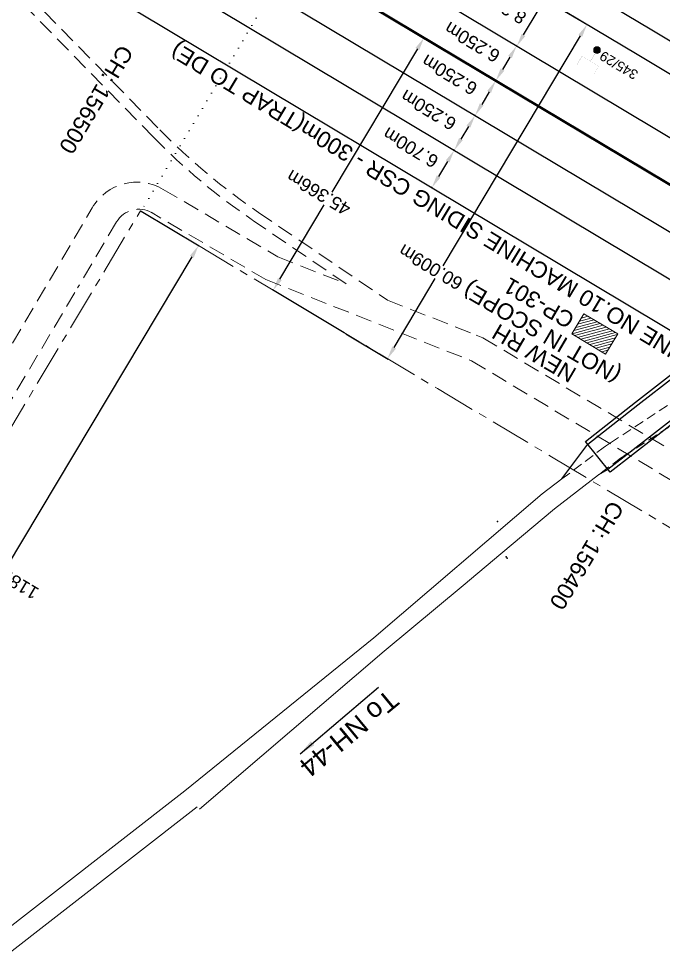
# Model space of a CAD drawing. Header units: metres. Extents: x 597821 to 610090, y 3402206 to 3407451.
# Drawn here: x 606062.1 to 606161.6, y 3404439.8 to 3404584 of the extents above; entities that cross this region are included whole.
import ezdxf
from ezdxf.enums import TextEntityAlignment as Align

# ---------------------------------------------------------------- set-up
doc = ezdxf.new("R2010")
doc.units = ezdxf.units.M
doc.header["$MEASUREMENT"] = 0
for name, pattern in [('CENTER', [2, 1.25, -0.25, 0.25, -0.25]), ('DASHED', [0.75, 0.5, -0.25]), ('DOT', [0.25, 0, -0.25])]:
    doc.linetypes.add(name, pattern=pattern)
doc.layers.get('Defpoints').update_dxf_attribs({"color": 5})
for name, color, linetype, lineweight in [('DFCC BOUNDARY', 6, 'CENTER', 0), ('Existing IR Track', 143, 'Continuous', 0), ('Gate', 7, 'Continuous', 0), ("NEW CHAWAPAIL STN. SRJ's", 10, 'Continuous', 0), ('OHE MAST', 7, 'Continuous', 0), ('Pavers', 7, 'Continuous', 0), ('Proposed Chainage', 10, 'Continuous', 0), ('PROPOSED DFCC TRACK', 1, 'Continuous', 0), ('Subroad Edge', 34, 'Continuous', 0)]:
    doc.layers.add(name, color=color, linetype=linetype, lineweight=lineweight)
doc.layers.add('PROPOSED FEATURES', color=10, linetype='Continuous')
doc.layers.add('Wall', color=1, linetype='Continuous')
doc.styles.add('ARIAL', font='arial.ttf')
doc.styles.get("Standard").update_dxf_attribs({"font": 'arial.ttf'})
doc.styles.add('Style-Arial', font='arial.ttf')
doc.dimstyles.new('ISO-25', dxfattribs={"dimtxt": 2.5, "dimasz": 2.5, "dimexe": 1.25, "dimexo": 0.625, "dimtad": 1, "dimtxsty": 'Standard', "dimcen": 2.5, "dimadec": 0, "dimazin": 0, "dimtfac": 1, "dimtmove": 0, "dimatfit": 3, "dimfxl": 1, "dimarcsym": 0})
doc.dimstyles.get("Standard").update_dxf_attribs({"dimtxt": 0.18, "dimasz": 0.18, "dimexe": 0.18, "dimexo": 0.0625, "dimgap": 0.09, "dimtad": 0, "dimtih": 1, "dimtoh": 1, "dimdec": 4, "dimzin": 0, "dimdsep": 46, "dimtxsty": 'Standard', "dimcen": 0.09, "dimadec": 0, "dimazin": 0, "dimtfac": 1, "dimtdec": 4, "dimtofl": 0, "dimtmove": 0, "dimatfit": 3, "dimfxl": 1, "dimtolj": 1, "dimtzin": 0, "dimarcsym": 0})

# ---------------------------------------------------------------- blocks, each defined once
blk = doc.blocks.new('OHE MAST')
h = blk.add_hatch(color=7)
h.dxf.hatch_style = 1
edge = h.paths.add_edge_path()
edge.add_arc((0, 0), 0.514, 0, 360)
at = {"const_width": 0.01}
for points in [[(1.5, 3.5), (1.5, 2), (-1.5, 2), (-1.5, 3.5)], [(0, 2), (0, 0)]]:
    blk.add_lwpolyline(points, dxfattribs=at)
blk.add_circle((0, 0), 0.514)
blk = doc.blocks.new('*D40')
at = {"layer": 'Defpoints', "color": 0, "transparency": 16777216}
for p in [(606135.91, 3404574.38), (606132.56, 3404569.1), (606132.71, 3404569.01)]:
    blk.add_point(p, dxfattribs=at)
at = {"layer": 'PROPOSED DFCC TRACK', "color": 0, "lineweight": -2, "transparency": 16777216}
for p, q in [((606135.8, 3404574.44), (606135.66, 3404574.53)), ((606134.74, 3404572.75), (606133.58, 3404570.82)), ((606132.6, 3404569.08), (606132.45, 3404569.17))]:
    blk.add_line(p, q, dxfattribs=at)
at = {"layer": 'PROPOSED DFCC TRACK', "color": 0, "transparency": 16777216}
for points in [[(606134.45, 3404572.92), (606135.02, 3404572.58), (606135.76, 3404574.47)], [(606133.3, 3404570.99), (606133.87, 3404570.65), (606132.56, 3404569.1)]]:
    blk.add_solid(points, dxfattribs=at)
at = {"layer": 'PROPOSED DFCC TRACK', "color": 0, "lineweight": 0, "transparency": 16777216, "insert": (606128.62, 3404575.38), "char_height": 2, "attachment_point": 5, "rotation": 149, "style": 'Style-Arial'}
blk.add_mtext('\\A1;6.250m', dxfattribs=at)
blk = doc.blocks.new('TerminatorOpen_0.5')
at = {"color": 0, "linetype": 'ByBlock', "lineweight": -2}
for q in [(-1, 0.25), (-1, 0), (-1, -0.25)]:
    blk.add_line((0, 0), q, dxfattribs=at)
blk = doc.blocks.new('*D41')
at = {"layer": 'Defpoints', "color": 0, "transparency": 16777216}
for p in [(606132.71, 3404569.01), (606129.35, 3404563.74), (606129.5, 3404563.65)]:
    blk.add_point(p, dxfattribs=at)
at = {"layer": 'PROPOSED DFCC TRACK', "color": 0, "lineweight": -2, "transparency": 16777216}
for p, q in [((606132.6, 3404569.08), (606132.45, 3404569.17)), ((606131.53, 3404567.39), (606130.38, 3404565.45)), ((606129.39, 3404563.71), (606129.24, 3404563.8))]:
    blk.add_line(p, q, dxfattribs=at)
at = {"layer": 'PROPOSED DFCC TRACK', "color": 0, "transparency": 16777216}
for points in [[(606131.24, 3404567.56), (606131.82, 3404567.22), (606132.56, 3404569.1)], [(606130.09, 3404565.63), (606130.66, 3404565.28), (606129.35, 3404563.74)]]:
    blk.add_solid(points, dxfattribs=at)
at = {"layer": 'PROPOSED DFCC TRACK', "color": 0, "lineweight": 0, "transparency": 16777216, "insert": (606125.38, 3404569.96), "char_height": 2, "attachment_point": 5, "rotation": 149, "style": 'Style-Arial'}
blk.add_mtext('\\A1;6.250m', dxfattribs=at)
blk = doc.blocks.new('*D42')
at = {"layer": 'Defpoints', "color": 0, "transparency": 16777216}
for p in [(606129.5, 3404563.65), (606125.91, 3404557.99), (606126.06, 3404557.9)]:
    blk.add_point(p, dxfattribs=at)
at = {"layer": 'PROPOSED DFCC TRACK', "color": 0, "lineweight": -2, "transparency": 16777216}
for p, q in [((606129.39, 3404563.71), (606129.24, 3404563.8)), ((606128.32, 3404562.02), (606126.94, 3404559.7)), ((606125.96, 3404557.96), (606125.81, 3404558.05))]:
    blk.add_line(p, q, dxfattribs=at)
at = {"layer": 'PROPOSED DFCC TRACK', "color": 0, "transparency": 16777216}
for points in [[(606128.04, 3404562.19), (606128.61, 3404561.85), (606129.35, 3404563.74)], [(606126.65, 3404559.87), (606127.23, 3404559.53), (606125.91, 3404557.99)]]:
    blk.add_solid(points, dxfattribs=at)
at = {"layer": 'PROPOSED DFCC TRACK', "color": 0, "lineweight": 0, "transparency": 16777216, "insert": (606122.62, 3404564.16), "char_height": 2, "attachment_point": 5, "rotation": 149, "style": 'Style-Arial'}
blk.add_mtext('\\A1;6.700m', dxfattribs=at)
blk = doc.blocks.new('*D43')
at = {"layer": 'Defpoints', "color": 0, "transparency": 16777216}
for p in [(606139.12, 3404579.74), (606135.76, 3404574.47), (606135.91, 3404574.38)]:
    blk.add_point(p, dxfattribs=at)
at = {"layer": 'PROPOSED DFCC TRACK', "color": 0, "lineweight": -2, "transparency": 16777216}
for p, q in [((606139.01, 3404579.81), (606138.86, 3404579.9)), ((606137.94, 3404578.12), (606136.79, 3404576.18)), ((606135.8, 3404574.44), (606135.66, 3404574.53))]:
    blk.add_line(p, q, dxfattribs=at)
at = {"layer": 'PROPOSED DFCC TRACK', "color": 0, "transparency": 16777216}
for points in [[(606137.66, 3404578.29), (606138.23, 3404577.95), (606138.97, 3404579.83)], [(606136.5, 3404576.36), (606137.08, 3404576.01), (606135.76, 3404574.47)]]:
    blk.add_solid(points, dxfattribs=at)
at = {"layer": 'PROPOSED DFCC TRACK', "color": 0, "lineweight": 0, "transparency": 16777216, "insert": (606132.13, 3404580.42), "char_height": 2, "attachment_point": 5, "rotation": 149, "style": 'Style-Arial'}
blk.add_mtext('\\A1;6.250m', dxfattribs=at)
blk = doc.blocks.new('*D73')
at = {"layer": 'Defpoints', "color": 0, "transparency": 16777216}
for p in [(606143.27, 3404587.04), (606112.49, 3404535.53), (606119.05, 3404531.61)]:
    blk.add_point(p, dxfattribs=at)
at = {"layer": 'PROPOSED DFCC TRACK', "color": 0, "lineweight": -2, "transparency": 16777216}
for p, q in [((606143.38, 3404586.97), (606149.94, 3404583.06)), ((606148.8, 3404581.4), (606127.61, 3404545.93)), ((606120.07, 3404533.32), (606126.43, 3404543.97)), ((606112.6, 3404535.46), (606119.15, 3404531.54))]:
    blk.add_line(p, q, dxfattribs=at)
at = {"layer": 'PROPOSED DFCC TRACK', "color": 0, "transparency": 16777216}
for points in [[(606148.52, 3404581.57), (606149.09, 3404581.23), (606149.83, 3404583.12)], [(606119.79, 3404533.5), (606120.36, 3404533.15), (606119.05, 3404531.61)]]:
    blk.add_solid(points, dxfattribs=at)
at = {"layer": 'PROPOSED DFCC TRACK', "color": 0, "lineweight": 0, "transparency": 16777216, "insert": (606125.72, 3404545.73), "char_height": 2, "attachment_point": 5, "rotation": 149, "style": 'Style-Arial'}
blk.add_mtext('\\A1;60.009m', dxfattribs=at)
blk = doc.blocks.new('*D103')
at = {"layer": 'Defpoints', "color": 0, "transparency": 16777216}
for p in [(606080.93, 3404554.41), (606020.37, 3404453.13), (606029.33, 3404447.78)]:
    blk.add_point(p, dxfattribs=at)
at = {"layer": 'PROPOSED DFCC TRACK', "color": 0, "lineweight": -2, "transparency": 16777216}
for p, q in [((606081.04, 3404554.34), (606090, 3404548.99)), ((606088.87, 3404547.33), (606060.2, 3404499.4)), ((606030.36, 3404449.49), (606059.02, 3404497.43)), ((606020.48, 3404453.07), (606029.44, 3404447.71))]:
    blk.add_line(p, q, dxfattribs=at)
at = {"layer": 'PROPOSED DFCC TRACK', "color": 0, "transparency": 16777216}
for points in [[(606088.58, 3404547.5), (606089.15, 3404547.16), (606089.89, 3404549.05)], [(606030.07, 3404449.66), (606030.64, 3404449.32), (606029.33, 3404447.78)]]:
    blk.add_solid(points, dxfattribs=at)
at = {"layer": 'PROPOSED DFCC TRACK', "color": 0, "lineweight": 0, "transparency": 16777216, "insert": (606059.61, 3404498.41), "char_height": 2, "attachment_point": 5, "rotation": 149, "style": 'Style-Arial'}
blk.add_mtext('\\A1;118.000m', dxfattribs=at)
blk = doc.blocks.new('*D358')
at = {"layer": 'Defpoints', "color": 0, "transparency": 16777216}
for p in [(606143.32, 3404587.01), (606143.32, 3404587.01), (606139.01, 3404579.81)]:
    blk.add_point(p, dxfattribs=at)
at = {"layer": 'PROPOSED DFCC TRACK', "color": 0, "lineweight": -2, "transparency": 16777216}
blk.add_line((606140.04, 3404581.52), (606142.29, 3404585.29), dxfattribs=at)
at = {"layer": 'PROPOSED DFCC TRACK', "color": 0, "transparency": 16777216}
for points in [[(606142, 3404585.46), (606142.58, 3404585.12), (606143.32, 3404587.01)], [(606139.75, 3404581.7), (606140.32, 3404581.35), (606139.01, 3404579.81)]]:
    blk.add_solid(points, dxfattribs=at)
at = {"layer": 'PROPOSED DFCC TRACK', "color": 0, "lineweight": 0, "transparency": 16777216, "insert": (606136.19, 3404586.32), "char_height": 2, "attachment_point": 5, "rotation": 149, "style": 'Style-Arial'}
blk.add_mtext('\\A1;8.391m', dxfattribs=at)
blk = doc.blocks.new('*D426')
at = {"layer": 'Defpoints', "color": 0, "transparency": 16777216}
for p in [(606135.76, 3404574.47), (606101.41, 3404542.15), (606112.49, 3404535.53)]:
    blk.add_point(p, dxfattribs=at)
at = {"layer": 'PROPOSED DFCC TRACK', "color": 0, "lineweight": -2, "transparency": 16777216}
for p, q in [((606135.66, 3404574.53), (606124.58, 3404581.15)), ((606123.66, 3404579.37), (606110.47, 3404557.3)), ((606102.44, 3404543.86), (606109.29, 3404555.33)), ((606112.38, 3404535.59), (606101.31, 3404542.21))]:
    blk.add_line(p, q, dxfattribs=at)
at = {"layer": 'PROPOSED DFCC TRACK', "color": 0, "transparency": 16777216}
for points in [[(606123.37, 3404579.54), (606123.95, 3404579.2), (606124.69, 3404581.09)], [(606102.15, 3404544.03), (606102.73, 3404543.69), (606101.41, 3404542.15)]]:
    blk.add_solid(points, dxfattribs=at)
at = {"layer": 'PROPOSED DFCC TRACK', "color": 0, "lineweight": 0, "transparency": 16777216, "insert": (606108.42, 3404557.19), "char_height": 2, "attachment_point": 5, "rotation": 149, "style": 'Style-Arial'}
blk.add_mtext('\\A1;45.366m', dxfattribs=at)
blk = doc.blocks.new('2')
at = {"layer": "NEW CHAWAPAIL STN. SRJ's", "color": 5, "lineweight": 13}
blk.add_lwpolyline([(606152.71, 3404532.31), (606147.5, 3404535.42), (606149.36, 3404538.54), (606154.57, 3404535.42)], close=True, dxfattribs=at)
at = {"layer": 'Pavers', "color": 5}
for p, q in [((606151.88, 3404537.03), (606147.81, 3404535.95)), ((606151.41, 3404537.31), (606148.1, 3404536.43)), ((606150.94, 3404537.59), (606148.38, 3404536.91)), ((606150.48, 3404537.87), (606148.67, 3404537.39)), ((606150.01, 3404538.15), (606148.96, 3404537.87)), ((606152.35, 3404536.75), (606147.52, 3404535.46)), ((606152.81, 3404536.47), (606147.92, 3404535.17)), ((606153.28, 3404536.19), (606148.39, 3404534.89)), ((606153.75, 3404535.92), (606148.86, 3404534.61)), ((606154.21, 3404535.64), (606149.32, 3404534.33)), ((606154.5, 3404535.31), (606149.79, 3404534.05)), ((606154.21, 3404534.83), (606150.26, 3404533.77)), ((606153.93, 3404534.35), (606150.73, 3404533.49)), ((606153.64, 3404533.87), (606151.19, 3404533.21)), ((606153.35, 3404533.38), (606151.66, 3404532.94)), ((606153.06, 3404532.9), (606152.12, 3404532.66))]:
    blk.add_line(p, q, dxfattribs=at)

msp = doc.modelspace()

# ---------------------------------------------------------------- linework, layer by layer
at = {"layer": 'DFCC BOUNDARY', "lineweight": 20, "ltscale": 5}
msp.add_lwpolyline([(606059.8883, 3404519.2146), (606080.9338, 3404554.4075), (606089.8932, 3404549.0497), (606109.2456, 3404537.4769), (606126.7631, 3404527.0009), (606144.3411, 3404516.4888), (606163.553, 3404504.9934), (606183.1741, 3404493.2531), (606200.6816, 3404482.7762), (606218.1857, 3404472.3013), (606235.3738, 3404462.014), (606252.641, 3404451.6792), (606269.7189, 3404441.4555), (606287.1046, 3404431.0476)], dxfattribs=at)
at = {"layer": 'Existing IR Track', "color": 0, "lineweight": 25, "flags": 128}
for points in [[(606408.5664, 3404433.5009), (606391.5094, 3404443.6924), (606373.3724, 3404454.5378), (606355.251, 3404465.3738), (606337.5946, 3404475.936), (606319.9209, 3404486.5086), (606302.8121, 3404496.7421), (606285.6758, 3404506.9921), (606268.451, 3404517.2862), (606251.2429, 3404527.5703), (606233.7089, 3404538.0434), (606216.1753, 3404548.5162), (606196.6111, 3404560.2377), (606177.111, 3404571.9207), (606159.8211, 3404582.2719), (606142.472, 3404592.6587), (606122.9621, 3404604.3422), (606109.0841, 3404612.6466), (606092.2884, 3404622.7089), (606075.5006, 3404632.7664), (606057.3755, 3404643.6089)], [(606406.2846, 3404429.6824), (606389.0229, 3404440.0047), (606371.0909, 3404450.7199), (606352.9074, 3404461.5855), (606335.3134, 3404472.1176), (606317.9222, 3404482.5284), (606300.5375, 3404492.9357), (606283.4596, 3404503.1594), (606266.1874, 3404513.4971), (606248.9993, 3404523.7845), (606231.4916, 3404534.2616), (606213.9841, 3404544.7385), (606194.3602, 3404556.4804), (606175.1483, 3404567.9758), (606157.5582, 3404578.4952), (606140.0407, 3404588.9712), (606120.6873, 3404600.5446), (606106.6718, 3404608.9259), (606089.9974, 3404618.8871), (606076.1382, 3404627.1667), (606055.0694, 3404639.7588)]]:
    msp.add_lwpolyline(points, dxfattribs=at)
at = {"layer": 'Gate', "color": 3, "linetype": 'DASHED', "lineweight": 18, "ltscale": 3}
for p, q in [((606153.4605, 3404518.6157), (606180.5544, 3404536.4471)), ((606155.5385, 3404516.6069), (606182.7118, 3404534.0339))]:
    msp.add_line(p, q, dxfattribs=at)
at = {"layer": 'Gate', "color": 3, "linetype": 'DASHED', "ltscale": 3}
msp.add_lwpolyline([(606145.963, 3404513.0646), (606152.313, 3404517.8406)], dxfattribs=at)
at = {"layer": 'Gate', "color": 3, "linetype": 'DASHED', "ltscale": 3, "elevation": 262.8563}
msp.add_lwpolyline([(606155.0024, 3404516.2632), (606151.6227, 3404513.7182)], dxfattribs=at)
at = {"layer": "NEW CHAWAPAIL STN. SRJ's", "color": 6, "linetype": 'DOT', "lineweight": 13, "ltscale": 5}
msp.add_line((606145.8497, 3404662.9443), (606081.041, 3404554.3433), dxfattribs=at)
at = {"layer": 'PROPOSED DFCC TRACK', "color": 10, "linetype": 'DASHED', "lineweight": 13, "ltscale": 5}
for p, q in [((606084.4298, 3404557.7169), (606102.1429, 3404547.3118)), ((606049.8021, 3404514.5897), (606073.4811, 3404554.873)), ((606100.278, 3404543.8066), (606082.5905, 3404554.1727)), ((606077.2453, 3404552.69), (606071.2402, 3404542.5496))]:
    msp.add_line(p, q, dxfattribs=at)
at = {"layer": 'PROPOSED DFCC TRACK', "linetype": 'Continuous', "lineweight": 25}
for p, q in [((606145.9622, 3404513.0635, 262.9072), (606149.9435, 3404518.4037)), ((606153.0691, 3404514.5267), (606151.6227, 3404513.7182, 262.8563))]:
    msp.add_line(p, q, dxfattribs=at)
at = {"layer": 'PROPOSED DFCC TRACK', "color": 1, "linetype": 'Continuous', "lineweight": 50, "flags": 128}
msp.add_lwpolyline([(607347.5156, 3403829.6526), (607112.557, 3403985.9371), (607107.3529, 3403989.3983), (607102.1477, 3403992.8578), (607096.9403, 3403996.3141), (607091.7297, 3403999.7655), (607086.5148, 3404003.2104), (607081.2946, 3404006.6471), (607076.0678, 3404010.074), (607070.8336, 3404013.4895, 0.00707659), (607010.9855, 3404051.2454), (607005.6489, 3404054.4986), (607000.3052, 3404057.7402), (606994.9554, 3404060.9717), (606989.6007, 3404064.1948), (606984.2418, 3404067.4112), (606978.88, 3404070.6226), (606973.5162, 3404073.8307), (606968.1513, 3404077.0371), (604380.3623, 3405623.4867)], format="xyb", dxfattribs=at)
at = {"layer": 'PROPOSED DFCC TRACK', "linetype": 'Continuous', "lineweight": 25, "flags": 128}
for points in [[(604464.4415, 3405565.9604), (606726.5509, 3404214.1353)], [(604523.4394, 3405545.2655), (606270.5802, 3404501.183)], [(605458.8449, 3404964.429), (606618.4738, 3404271.4407)], [(606070.2848, 3404591.2304), (606327.8055, 3404437.3374)]]:
    msp.add_lwpolyline(points, dxfattribs=at)
at = {"layer": 'PROPOSED DFCC TRACK', "color": 5, "linetype": 'DASHED', "lineweight": 13, "ltscale": 5}
for points in [[(605737.7588, 3404781.7916), (605821.2146, 3404731.9189, 0.00489474), (605830.7145, 3404726.3673, 0.01589182), (605861.88, 3404709.8523), (605892.9593, 3404695.2335, -0.02631745), (605918.4668, 3404681.6066), (606035.4648, 3404611.6892, -0.06443888), (606055.6268, 3404595.8026), (606083.9079, 3404566.9126, 0.04978898), (606099.1465, 3404554.1668), (606119.0524, 3404540.6343)], [(606112.6866, 3404543.1481), (606098.1793, 3404553.0105, -0.04978898), (606082.9407, 3404565.7563), (606054.7, 3404594.605, 0.0644329), (606034.54, 3404610.4905), (605917.6943, 3404680.3208, 0.0243527), (605892.4381, 3404693.8355), (605861.2202, 3404708.5052, -0.01589182), (605829.9704, 3404725.0648, -0.00489474), (605820.4451, 3404730.6313), (605736.9894, 3404780.504)]]:
    msp.add_lwpolyline(points, format="xyb", dxfattribs=at)
at = {"layer": 'PROPOSED DFCC TRACK', "linetype": 'Continuous', "lineweight": 25}
for points in [[(606204.7626, 3404561.9766), (606208.5551, 3404557.1927), (606190.4668, 3404542.9658), (606178.9423, 3404533.9463), (606160.2891, 3404519.448), (606153.4143, 3404514.0985), (606149.5983, 3404518.8319), (606157.3373, 3404524.9089), (606174.4462, 3404538.2062), (606190.1521, 3404550.5127), (606204.7626, 3404561.9766)], [(606149.9435, 3404518.4037), (606157.6759, 3404524.4755), (606174.7846, 3404537.7726), (606190.4913, 3404550.0798), (606205.1043, 3404561.5456)], [(606208.2134, 3404557.6237), (606190.1273, 3404543.3985), (606178.604, 3404534.38), (606159.9516, 3404519.8823), (606153.0691, 3404514.5267)]]:
    msp.add_lwpolyline(points, dxfattribs=at)
at = {"layer": 'PROPOSED DFCC TRACK', "color": 10, "linetype": 'DASHED', "lineweight": 13, "ltscale": 5}
for points in [[(606102.1429, 3404547.3118), (606112.6866, 3404543.1481)], [(606100.278, 3404543.8066), (606132.0171, 3404531.2729), (606179.9523, 3404502.6296), (606204.5047, 3404481.8991)], [(606119.0524, 3404540.6343), (606132.7119, 3404535.2402)], [(606132.7119, 3404535.2402), (606133.7649, 3404534.8243), (606182.2519, 3404505.8514), (606206.6271, 3404485.2704)]]:
    msp.add_lwpolyline(points, dxfattribs=at)
at = {"layer": 'PROPOSED DFCC TRACK', "color": 10, "linetype": 'DASHED', "lineweight": 13, "ltscale": 5, "flags": 128}
msp.add_lwpolyline([(606070.7978, 3404541.8025), (606032.5503, 3404477.2164)], dxfattribs=at)
at = {"layer": 'PROPOSED DFCC TRACK', "color": 10, "linetype": 'DASHED', "lineweight": 13, "ltscale": 5}
for centre, radius, start, end in [((606080.3778, 3404550.819), 8, 59.568917, 149.552551), ((606080.6871, 3404550.6519), 4, 59.626749, 149.366228)]:
    msp.add_arc(centre, radius, start, end, dxfattribs=at)
at = {"layer": 'Subroad Edge', "lineweight": 13}
msp.add_line((606130.7117, 3404496.6062, 262.1873), (606136.511, 3404501.5194, 262.7809), dxfattribs=at)
at = {"layer": 'Subroad Edge'}
msp.add_lwpolyline([(606152.313, 3404517.8406), (606152.6737, 3404518.1119), (606153.4605, 3404518.6157)], dxfattribs=at)
at = {"layer": 'Subroad Edge', "lineweight": 13, "elevation": 262.7231}
for points in [[(606087.7735, 3404464.9516), (605973.3507, 3404376.0209)], [(606089.6924, 3404462.4827), (605975.2696, 3404373.5519)]]:
    msp.add_lwpolyline(points, dxfattribs=at)
at = {"layer": 'Subroad Edge', "lineweight": 13}
for points in [[(606155.0024, 3404516.2632, 262.8563), (606155.5243, 3404516.5979, 262.8694)], [(606136.511, 3404501.5194, 262.7809), (606144.8342, 3404508.468, 262.7901), (606151.6227, 3404513.7182, 262.8246)], [(606087.7735, 3404464.9516, 262.7231), (606116.9286, 3404488.5508, 262.6841), (606142.9182, 3404510.7738, 262.9131), (606145.963, 3404513.0646, 262.8532)], [(606090.0286, 3404462.153, 262.7221), (606118.5254, 3404486.5041, 262.7611), (606130.7349, 3404496.6254, 262.1863)]]:
    msp.add_polyline3d(points, dxfattribs=at)
at = {"layer": 'Wall'}
for p in [(606136.0119, 3404506.5231), (606137.3384, 3404501.0477), (606137.5011, 3404500.8579)]:
    msp.add_point(p, dxfattribs=at)

# ---------------------------------------------------------------- block references
at = {"layer": 'OHE MAST', "lineweight": 20, "rotation": 149.0208306544456}
msp.add_blockref('OHE MAST', (606151.3744, 3404579.1928), dxfattribs=at)
at = {"layer": 'Pavers', "color": 5}
msp.add_blockref('2', (0, 0), dxfattribs=at)

# ---------------------------------------------------------------- texts
at = {"layer": "NEW CHAWAPAIL STN. SRJ's", "lineweight": 13, "style": 'ARIAL'}
msp.add_text('LINE NO.10 MACHINE SIDING CSR - 300m(TRAP TO DE)', height=2.5, rotation=148.898117, dxfattribs=at).set_placement((606125.4885, 3404555.5734), align=Align.MIDDLE_CENTER)
at = {"layer": 'OHE MAST', "style": 'ARIAL'}
msp.add_text('345/29', height=1.5, rotation=149, dxfattribs=at).set_placement((606157.8765, 3404575.8291))
at = {"layer": 'Proposed Chainage', "lineweight": 0, "char_height": 2.5, "attachment_point": 4, "rotation": 239.137675, "line_spacing_factor": 0.6, "style": 'Style-Arial'}
for s, insert in [('CH: 156500', (606078.879, 3404579.5639)), ('CH: 156400', (606154.5567, 3404509.2709))]:
    msp.add_mtext(s, dxfattribs=dict(at, insert=insert))
at = {"layer": 'PROPOSED FEATURES', "color": 5, "linetype": 'ByBlock'}
for s, p in [('CP-301', (606142.3933, 3404540.1831)), ('(NOT IN SCOPE)', (606142.856, 3404535.6043)), ('NEW RH', (606141.6698, 3404532.4418))]:
    msp.add_text(s, height=2.5, rotation=149.695862, dxfattribs=at).set_placement(p, align=Align.MIDDLE_CENTER)
at = {"layer": 'Subroad Edge'}
msp.add_text('To NH-44', height=3, rotation=219.570961, dxfattribs=at).set_placement((606119.1534, 3404480.7747, 1054.318))

# ---------------------------------------------------------------- dimensions: what is measured, and where the dimension line sits
at = {"layer": 'PROPOSED DFCC TRACK', "color": 10, "lineweight": 0}
for base, p1, p2, angle, picture, middle in [((606143.3173, 3404587.0098), (606139.0106, 3404579.8083), (606143.3173, 3404587.0098), 59.119383, '*D358', (606136.1879, 3404586.3179)), ((606119.0473, 3404531.608), (606143.2744, 3404587.0373), (606112.4914, 3404535.5258), 239.137675, '*D73', (606125.7157, 3404545.734)), ((606135.7631, 3404574.4681), (606139.1179, 3404579.7442), (606135.9118, 3404574.3792), 239.137675, '*D43', (606132.1255, 3404580.4169)), ((606101.4136, 3404542.1458), (606135.7631, 3404574.4681), (606112.4914, 3404535.5258), 239.137675, '*D426', (606108.4236, 3404557.1934)), ((606132.557, 3404569.103), (606135.9118, 3404574.3792), (606132.7057, 3404569.0142), 239.137675, '*D40', (606128.6224, 3404575.3782)), ((606129.3509, 3404563.738), (606132.7057, 3404569.0142), (606129.4996, 3404563.6492), 239.137675, '*D41', (606125.3845, 3404569.9631)), ((606125.914, 3404557.9867), (606129.4996, 3404563.6492), (606126.0627, 3404557.8979), 239.137675, '*D42', (606122.6205, 3404564.1557))]:
    dim = msp.add_linear_dim(base=base, p1=p1, p2=p2, angle=angle, dimstyle='Standard', override={"dimtxt": 2, "dimasz": 2, "dimexe": 0.125, "dimexo": 0.125, "dimgap": 0.125, "dimtad": 1, "dimtih": 0, "dimtoh": 0, "dimdec": 3, "dimzin": 3, "dimpost": 'm', "dimtxsty": 'Style-Arial', "dimsah": 1, "dimadec": 4, "dimazin": 3, "dimtmove": 2, "dimatfit": 1, "dimldrblk": 'TerminatorOpen_0.5', "dimfrac": 2, "dimtzin": 11}, dxfattribs=at)
    dim.commit()
    dim.dimension.update_dxf_attribs({"geometry": picture, "text_midpoint": middle, "dimtype": 161, "text_rotation": 149})
at = {"layer": 'PROPOSED DFCC TRACK', "color": 6, "lineweight": 0}
dim = msp.add_aligned_dim(p1=(606080.9338, 3404554.4075), p2=(606020.372, 3404453.1342), distance=10.4392, dimstyle='Standard', override={"dimtxt": 2, "dimasz": 2, "dimexe": 0.125, "dimexo": 0.125, "dimgap": 0.125, "dimtad": 1, "dimtih": 0, "dimtoh": 0, "dimdec": 3, "dimzin": 3, "dimpost": 'm', "dimtxsty": 'Style-Arial', "dimsah": 1, "dimadec": 4, "dimazin": 3, "dimtmove": 2, "dimatfit": 1, "dimldrblk": 'TerminatorOpen_0.5', "dimfrac": 2, "dimtzin": 11}, dxfattribs=at)
dim.commit()
dim.dimension.update_dxf_attribs({"geometry": '*D103', "text_midpoint": (606059.6123, 3404498.413), "text_rotation": 149})

# ---------------------------------------------------------------- leaders
at = {"layer": 'Subroad Edge'}
msp.add_leader([(606105.5819, 3404470.6763, 793.7843), (606117.6774, 3404480.9332, 793.7843)], dimstyle='ISO-25', override={"dimtxt": 3, "dimasz": 2.5, "dimgap": 0.625, "dimtad": 0, "dimdec": 3, "dimzin": 2, "dimtdec": 3}, dxfattribs=at)

doc.saveas('drawing.dxf')
